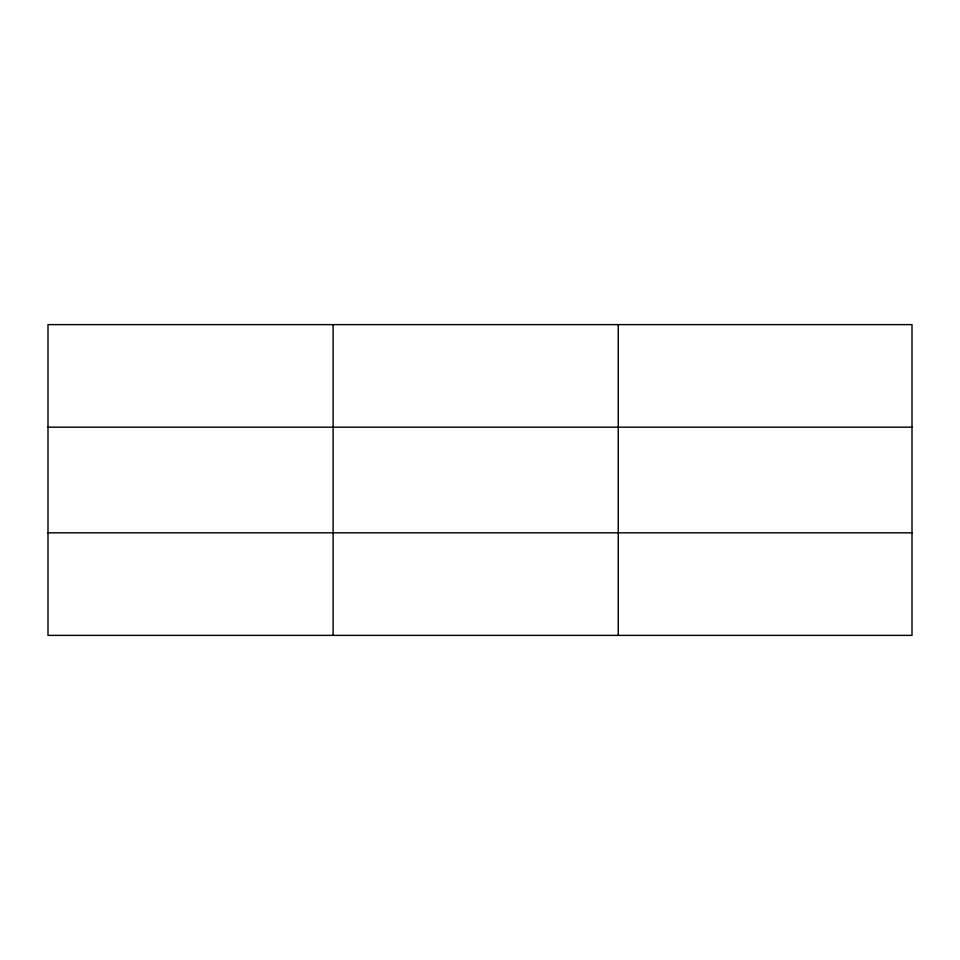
<?xml version="1.0" encoding="UTF-8"?>
<svg xmlns="http://www.w3.org/2000/svg" width="960" height="960" viewBox="0 0 960 960"><rect width="100%" height="100%" fill="white"/><g stroke="black" fill="none" stroke-linecap="round" stroke-linejoin="round"><path stroke-width="1.44" d="M333.12 635.376L333.12 324.624M618.24 635.376L618.24 324.624M912 532.824L912 635.376L48 635.376L48 324.624L912 324.624L912 532.824L48 532.824M48 427.176L912 427.176"/></g></svg>
